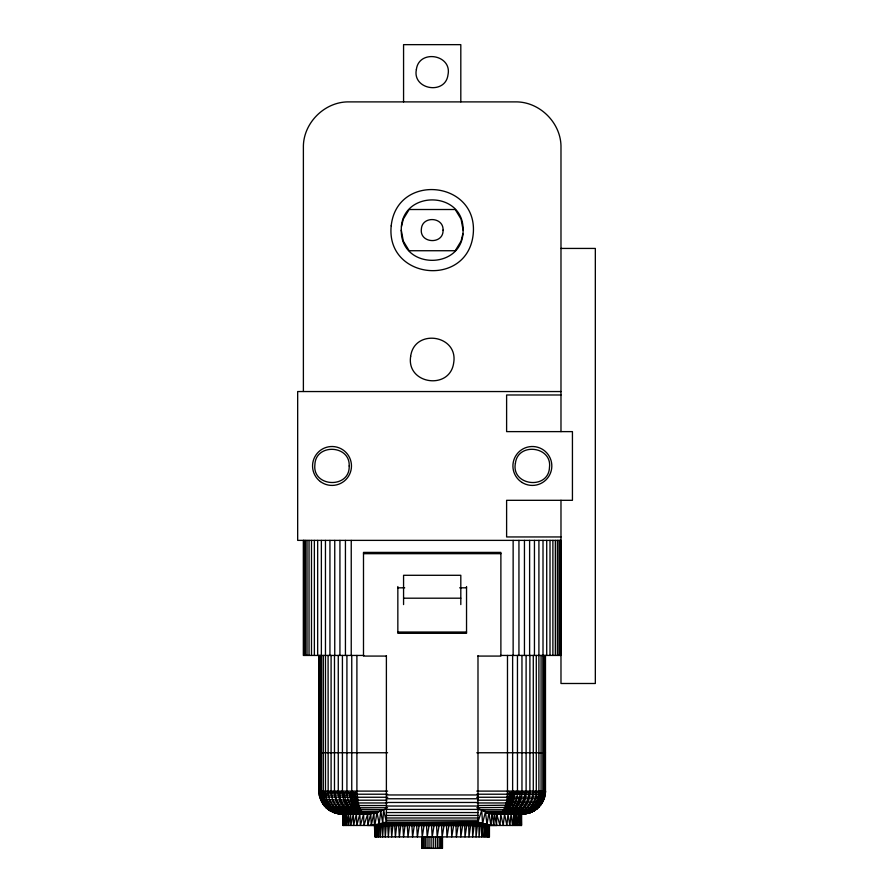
<?xml version="1.0" encoding="UTF-8"?>
<svg xmlns="http://www.w3.org/2000/svg" width="893" height="893" viewBox="0 0 893 893"><rect width="100%" height="100%" fill="white"/><g stroke="black" fill="none" stroke-linecap="round" stroke-linejoin="round"><path stroke-width="1.34" d="M477.989 808.545L488.884 812.853L496.631 814.003L496.631 825.456L367.749 825.456L367.749 814.003L377.025 812.407L386.39 808.545M496.631 825.456L494.398 813.891L493.784 825.333L371.265 825.277L373.921 813.244L374.948 836.897L489.431 836.897L489.431 824.775M496.631 814.003L500.024 825.456L500.739 814.003L503.217 825.456L504.534 814.003L506.9 825.456L507.972 814.003L509.87 825.456L511.053 814.003L512.56 825.456L513.765 814.003L515.161 825.456L516.076 814.003L517.315 825.456L517.985 814.003L519.023 825.456L519.492 814.003L520.184 825.456L520.586 814.003L520.976 825.456L521.244 814.003L521.412 825.456L521.49 814.003L521.412 825.456L342.912 825.456L342.89 814.003L343.414 825.456M375.317 824.775L375.16 836.897L375.082 824.775M521.099 825.456L521.3 814.003L521.467 825.456M376.098 824.775L375.819 836.897L375.618 824.775M545.478 655.44L545.478 791.109C545.467 798.945 541.236 806.669 534.427 810.654M517.46 655.44L517.46 791.109C517.828 801.892 510.428 815.142 498.205 814.003L500.75 813.356C506.744 807.774 507.168 798.766 507.481 791.109L507.481 655.44M488.906 824.775L488.56 836.897L488.549 824.775M377.304 824.775L376.891 836.897L376.6 824.775M529.895 655.44L529.895 791.109C530.23 802.294 521.612 814.327 509.691 814.003C519.793 811.826 526.379 801.222 526.111 791.109L526.111 655.44M512.772 814.003C524.66 814.148 533.612 802.427 533.288 791.109L533.288 655.44M476.806 791.109L545.478 791.109L545.4 792.951L510.305 792.951L507.403 794.212L476.762 794.212M378.945 824.775L378.398 836.897L378.007 824.775M488.047 824.775L487.478 836.897L487.455 824.775M380.987 824.775L380.306 836.897L379.838 824.775M401.281 230.115C400.522 189.852 463.858 189.852 463.099 230.115C463.858 270.389 400.522 270.389 401.281 230.115L403.29 241.077L409.15 250.732L455.229 250.732L461.067 241.155L462.875 233.866M486.741 824.775L485.982 836.897L485.926 824.775M383.432 824.775L382.617 836.897L382.07 824.775M386.256 824.775L385.296 836.897L384.693 824.775M485.033 824.775L484.073 836.897L483.995 824.775M490.469 813.523L500.18 813.523L504.445 810.654L508.742 801.177L510.305 792.951L512.627 791.109L512.627 655.44M545.478 791.109L545.322 792.951L545.031 655.44M389.426 824.775L388.343 836.897L387.685 824.775M502.647 813.78C512.024 814.371 520.139 802.64 520.106 792.951L517.46 791.109L514.859 792.951C514.48 802.316 508.664 813.635 498.205 814.003M482.901 824.775L481.762 836.897L481.651 824.775M509.691 814.003C520.697 814.014 528.801 803.332 529.248 792.951L526.111 791.109L524.905 792.951C524.771 802.963 516.355 814.416 506.376 813.78C516.522 811.759 522.092 800.775 521.958 791.109L521.958 655.44M392.931 824.775L391.714 836.897L391.011 824.775M480.389 824.775L479.083 836.897L478.927 824.775M396.738 824.775L395.398 836.897L394.661 824.775M536.291 655.44L536.291 791.109C537.206 802.628 527.25 814.148 515.462 814.003M538.914 540.41L538.892 791.109C540.41 802.762 529.46 814.226 517.739 814.003C530.096 815.264 543.011 803.588 541.069 791.109L541.069 655.44M544.15 655.44L544.15 791.109C542.877 801.78 535.566 812.451 524.169 813.78M400.823 824.775L399.361 836.897L398.602 824.775M477.498 824.775L476.036 836.897L475.846 824.775M527.629 813.356C537.619 811.045 545.188 801.356 545.031 791.109C544.518 802.048 536.358 812.418 525.184 813.78M405.143 824.775L403.569 836.897L402.799 824.775M474.261 824.775L472.665 836.897L472.43 824.775M319.75 796.98L319.069 793.107L319.348 655.44M409.675 824.775L408.001 836.897L407.23 824.775M470.7 824.775L468.981 836.897L468.702 824.775M414.374 824.775L412.611 836.897L411.84 824.775M466.838 824.775L465.019 836.897L464.684 824.775M419.219 824.775L417.377 836.897L416.618 824.775M462.708 824.775L460.81 836.897L460.42 824.775M424.164 824.775L422.244 836.897L421.518 824.775M429.176 824.775L427.2 836.897L426.497 824.775M458.332 824.775L456.379 836.897L455.943 824.775M434.199 824.775L432.19 836.897L431.52 824.775M453.767 824.775L451.769 836.897L451.278 824.775M439.211 824.775L437.179 836.897L436.543 824.775M449.034 824.775L447.002 836.897L446.467 824.775M444.167 824.775L442.124 836.897L441.544 824.775M367.749 825.456L370.785 813.802L371.265 825.277L374.915 824.797L377.025 812.407L379.168 823.96L486.986 824.339L490.849 825.009L492.132 813.59L489.353 813.579L492.132 813.59L493.784 825.333M401.504 226.398L403.312 219.086L409.15 209.509L455.229 209.509L461.089 219.153L463.099 230.115M344.452 813.891L346.64 814.003C334.92 814.215 323.969 802.785 325.487 791.109L325.454 540.41M356.899 655.44L356.899 791.109L358.16 802.963L357.122 806.212L360.962 810.788L330.075 810.788L327.664 809.147L384.258 809.739M335.589 812.954C326.648 810.163 318.734 800.708 320.23 791.109L320.23 655.44M514.859 792.951L512.627 791.109C511.443 798.454 510.07 807.785 502.659 811.402L483.314 811.402M359.287 809.147L359.667 807.741L358.16 802.963L356.675 802.037L321.647 802.037L319.638 796.98L318.901 791.109L318.901 655.44M351.753 655.44L351.753 791.109C350.179 800.362 356.296 812.418 366.175 814.003C355.749 813.612 349.944 802.427 349.52 793.107L346.919 791.109L346.919 655.44M342.555 813.891L344.787 814.003C333.078 814.271 321.447 802.907 323.311 791.109L323.311 655.44M338.827 813.534C328.948 811.558 319.772 801.389 321.547 791.109L321.547 655.44M509.59 801.177L511.176 792.951L512.627 791.109L514.022 792.951L512.381 801.177M386.39 655.607L386.39 822.085L383.599 809.884L382.729 823.089L482.566 823.324L379.168 823.96L380.809 811.067L382.729 823.089L477.989 822.085L481.718 810.297L482.566 823.324L486.986 824.339L488.884 812.853L486.116 812.842L488.884 812.853L490.849 825.009L374.915 824.797L386.39 822.085L477.989 822.085L482.566 823.324L485.435 811.77L486.986 824.339L374.915 824.797M367.749 814.003L363.92 825.456L363.63 814.003L360.37 825.456L359.846 814.003L356.798 825.456L356.407 814.003L353.606 825.456L353.327 814.003L350.782 825.456L350.614 814.003L348.56 825.456L348.303 814.003L346.696 825.456L346.384 814.003L345.2 825.456L344.888 814.003L344.062 825.456L343.794 814.003L343.258 825.456L343.135 814.003L342.979 825.456L342.89 814.003M529.248 792.951L529.895 791.109M509.345 802.729L509.925 801.177M510.383 802.729L510.975 801.177M509.021 802.729L506.688 807.093L503.741 809.739L478.737 809.739M511.778 802.729C509.021 809.895 501.687 815.7 493.673 813.88M386.535 805.531L358.863 805.531L356.675 802.037L357.613 800.206L386.892 800.206M356.675 802.037L355.927 799.715L357.222 797.248L387.763 797.248M541.649 792.951L542.832 791.109L542.832 655.44M387.618 794.212L356.977 794.212L351.753 791.109L350.369 793.107L351.518 799.715L353.271 804.191L358.394 810.788L363.507 813.534L375.294 813.523M526.602 802.729L527.875 801.177M539.327 792.951L541.069 791.109C541.225 801.155 534.148 810.944 524.28 813.356M520.106 792.951L521.958 791.109L524.905 792.951M387.573 791.109L318.901 791.109L318.957 793.107L354.845 793.107L356.899 791.109M337.23 813.534L334.92 812.954L378.152 812.675M536.782 809.013L542.23 802.729L545.098 794.77L507.403 794.212M349.52 793.107L351.753 791.109L353.215 793.107L356.017 804.191L357.122 806.212L359.667 807.741C361.118 812.507 365.706 815.421 370.707 813.88M510.16 794.77L507.157 797.248L476.616 797.248M536.481 792.951L538.892 791.109C539.193 802.684 529.605 813.936 517.739 814.003M362.402 813.891C351.641 814.293 344.676 802.818 344.285 793.107L346.919 791.109C346.517 801.881 353.963 815.142 366.175 814.003M543.167 801.177L508.742 801.177L506.208 802.963L477.152 802.963M348.917 814.003C337.8 814.003 328.769 803.867 328.166 793.107L331.091 791.109L331.091 655.44M361.989 814.003C349.866 815.923 339.72 804.749 339.485 793.107L342.421 791.109L342.421 655.44M358.16 814.003C346.037 815.755 335.478 804.906 335.143 793.107L338.268 791.109L338.268 655.44M351.596 814.003C340.523 814.081 331.828 803.711 331.281 793.107L334.484 791.109L334.484 655.44M533.221 792.951L536.291 791.109M476.817 807.741L538.992 807.093M532.161 811.871L534.527 810.654L504.445 810.654L503.741 809.739M477.487 800.206L506.766 800.206L509.445 798.777L544.183 798.777M477.844 805.531L540.979 804.772M319.214 795.071L355.012 795.071L356.977 794.212M501.442 813.356L500.18 813.523L525.821 813.78L521.992 814.003C534.003 813.992 544.417 803.064 544.15 791.109L544.652 792.951M358.863 805.531L357.122 806.212L324.561 806.212L321.647 802.037M526.803 813.356L529.047 812.675M523.331 813.78L525.475 813.356M486.227 812.675L530.308 812.675L521.01 814.003C532.954 813.925 543.1 802.941 542.832 791.109L543.424 792.951M523.611 813.78L519.592 814.003L522.159 813.78M519.592 814.003L522.695 813.78M521.992 814.003L525.43 813.78L495.425 814.003M506.219 814.003L509.803 813.78M521.01 814.003L524.704 813.78M502.391 814.003L506.376 813.78M365.181 813.88L339.452 813.891L342.119 814.003M560.983 248.433L595.33 248.433L595.33 683.491L560.983 683.491L560.983 500.314M560.983 391.547L297.67 391.547L297.67 540.377L560.983 540.377M560.983 394.985L506.61 394.985L506.61 431.62L572.435 431.62L572.435 500.314L506.61 500.314L506.61 536.95L560.983 536.95M363.496 553.682L500.884 553.682M397.843 587.817L404.708 587.817M459.661 587.817L466.537 587.817M403.569 598.198L460.81 598.198M397.843 632.032L466.537 632.032M363.864 655.44L303.386 655.44L303.386 540.41M500.515 655.44L560.983 655.44M386.39 656.076L363.496 656.076L363.496 552.399L500.884 552.399L500.884 656.076L477.989 656.076M318.901 752.754L387.573 752.754M476.806 752.754L545.478 752.754M386.39 794.96L477.989 794.96M544.741 796.98L507.157 797.248L509.445 798.777M386.39 798.766L477.989 798.766M320.554 799.715L357.613 800.206M386.39 802.472L477.989 802.472M542.341 802.729L506.208 802.963L507.235 804.772M358.16 802.963L387.216 802.963M322.976 804.191L357.58 804.191M386.39 806.033L477.989 806.033M387.562 807.741L326.034 807.741L324.561 806.212M536.883 809.013L505.204 809.013L504.712 807.741M386.39 809.404L477.989 809.404M351.753 791.109C352.936 798.454 354.331 807.808 361.721 811.402L381.065 811.402M386.39 812.552L477.989 812.552M363.507 813.534L337.141 813.534L343.37 814.003C331.415 813.925 321.268 802.941 321.547 791.109L322.753 793.107M341.762 814.003L368.954 814.003M386.39 815.432L477.989 815.432M386.39 817.988L477.989 817.988M386.39 820.22L477.989 820.22M343.37 814.003L339.831 813.891L341.852 814.003M354.688 814.003C342.767 814.327 334.138 802.294 334.484 791.109L335.143 793.107M339.474 813.891L342.923 814.003L341.639 813.891M341.093 813.891C329.539 813.3 320.007 802.573 320.23 791.109L320.967 793.107M341.919 813.891L337.509 812.954M355.325 813.891C344.609 812.463 338.079 801.244 338.268 791.109L339.485 793.107M358.718 813.891C348.17 812.317 342.253 800.988 342.421 791.109L344.285 793.107M337.788 813.534L330.477 810.788M340.858 813.534C330.611 811.447 323.154 801.423 323.311 791.109L325.063 793.107M339.318 812.954L341.439 813.534M342.689 813.534C332.52 811.391 325.331 801.311 325.487 791.109M360.872 812.038L362.915 812.675L360.091 810.788M362.614 812.954L364.199 813.523M506.766 800.206L508.742 801.177M332.91 812.038L326.447 807.741L322.094 802.037M507.481 791.109L510.305 792.951M327.764 809.147L326.135 807.741L330.176 810.788L335.02 812.954L332.497 812.038L361.799 812.038L361.721 811.402M354.845 793.107L355.012 795.071L357.222 797.248L319.638 796.98L324.661 806.212M323.433 804.191L320.107 796.98L319.348 791.109L319.739 793.107M502.659 811.402L532.261 811.871L527.93 813.356L500.75 813.356C509.122 810.04 514.078 799.693 512.627 791.109M360.638 809.739L360.962 810.788M505.505 805.531L505.873 807.093M355.927 799.715L355.012 795.071M331.091 791.109L331.281 793.107M318.901 791.109L319.069 793.107M328.166 793.107L328.088 655.44M516.076 814.003L516.288 825.456M513.765 814.003L513.91 825.456M521.3 814.003L521.345 825.456M489.208 824.775L489.219 836.897M560.983 431.62L560.983 147.691C561.552 123.212 539.662 101.333 515.194 101.891L349.185 101.891C324.706 101.333 302.827 123.212 303.386 147.691L303.386 391.447M560.759 540.41L560.759 655.44M560.078 540.41L560.078 655.44M558.951 540.41L558.951 655.44M557.366 540.41L557.366 655.44M555.346 540.41L555.346 655.44M552.89 540.41L552.89 655.44M550.01 540.41L550.01 655.44M546.717 540.41L546.717 655.44M543.011 540.41L543.011 655.44M534.449 540.41L534.449 655.44M529.616 540.41L529.616 655.44M524.448 540.41L524.448 655.44M518.945 540.41L518.945 655.44M513.14 540.41L513.14 655.44M477.989 655.607L477.989 822.085M466.537 586.534L466.537 633.316L397.843 633.316L397.843 586.534M460.81 101.891L460.81 44.65L403.569 44.65L403.569 101.891M460.81 604.583L460.81 575.293L403.569 575.293L403.569 604.583M442.493 836.897L442.493 848.35L421.887 848.35L421.887 836.897M442.269 836.897L442.269 848.35M441.6 836.897L441.6 848.35M440.528 836.897L440.528 848.35M439.088 836.897L439.088 848.35M437.336 836.897L437.336 848.35M435.371 836.897L435.371 848.35M433.261 836.897L433.261 848.35M431.107 836.897L431.107 848.35M429.008 836.897L429.008 848.35M427.033 836.897L427.033 848.35M425.291 836.897L425.291 848.35M423.851 836.897L423.851 848.35M422.78 836.897L422.78 848.35M422.11 836.897L422.11 848.35M351.239 540.41L351.239 655.44M345.435 540.41L345.435 655.44M339.932 540.41L339.932 655.44M334.752 540.41L334.752 655.44M329.93 540.41L329.93 655.44M321.368 540.41L321.368 655.44M317.662 540.41L317.662 655.44M314.369 540.41L314.369 655.44M311.49 540.41L311.49 655.44M309.034 540.41L309.034 655.44M307.013 540.41L307.013 655.44M305.428 540.41L305.428 655.44M304.301 540.41L304.301 655.44M303.62 540.41L303.62 655.44M391.201 225.806C385.664 279.542 467.419 288.126 473.178 234.424C478.715 180.699 396.961 172.103 391.201 225.806M410.657 356.396C406.125 384.358 450.195 390.699 453.722 362.58C458.254 334.618 414.185 328.289 410.657 356.396M349.185 465.967C350.112 488.984 312.115 487.455 314.894 464.583C315.597 443.33 350.19 444.725 349.185 465.967M515.417 463.21C510.807 485.781 548.559 490.369 549.485 467.34C552.198 446.254 517.828 442.08 515.417 463.21M416.384 69.487C412.086 89.702 445.495 95.272 447.996 74.766C452.293 54.551 418.884 48.981 416.384 69.487M443.062 230.115C443.609 244.838 419.342 243.61 421.373 229.021C422.11 215.726 443.676 216.82 443.062 230.115M525.798 813.78L522.617 814.003L525.798 813.78M320.386 481.573A19.467 19.467 0 0 0 351.34 468.222A19.467 19.467 0 0 0 324.304 448.096A19.467 19.467 0 0 0 320.386 481.573M522.081 482.488A19.467 19.467 0 0 0 551.818 466.604A19.467 19.467 0 0 0 523.198 448.799A19.467 19.467 0 0 0 522.081 482.488"/></g></svg>
